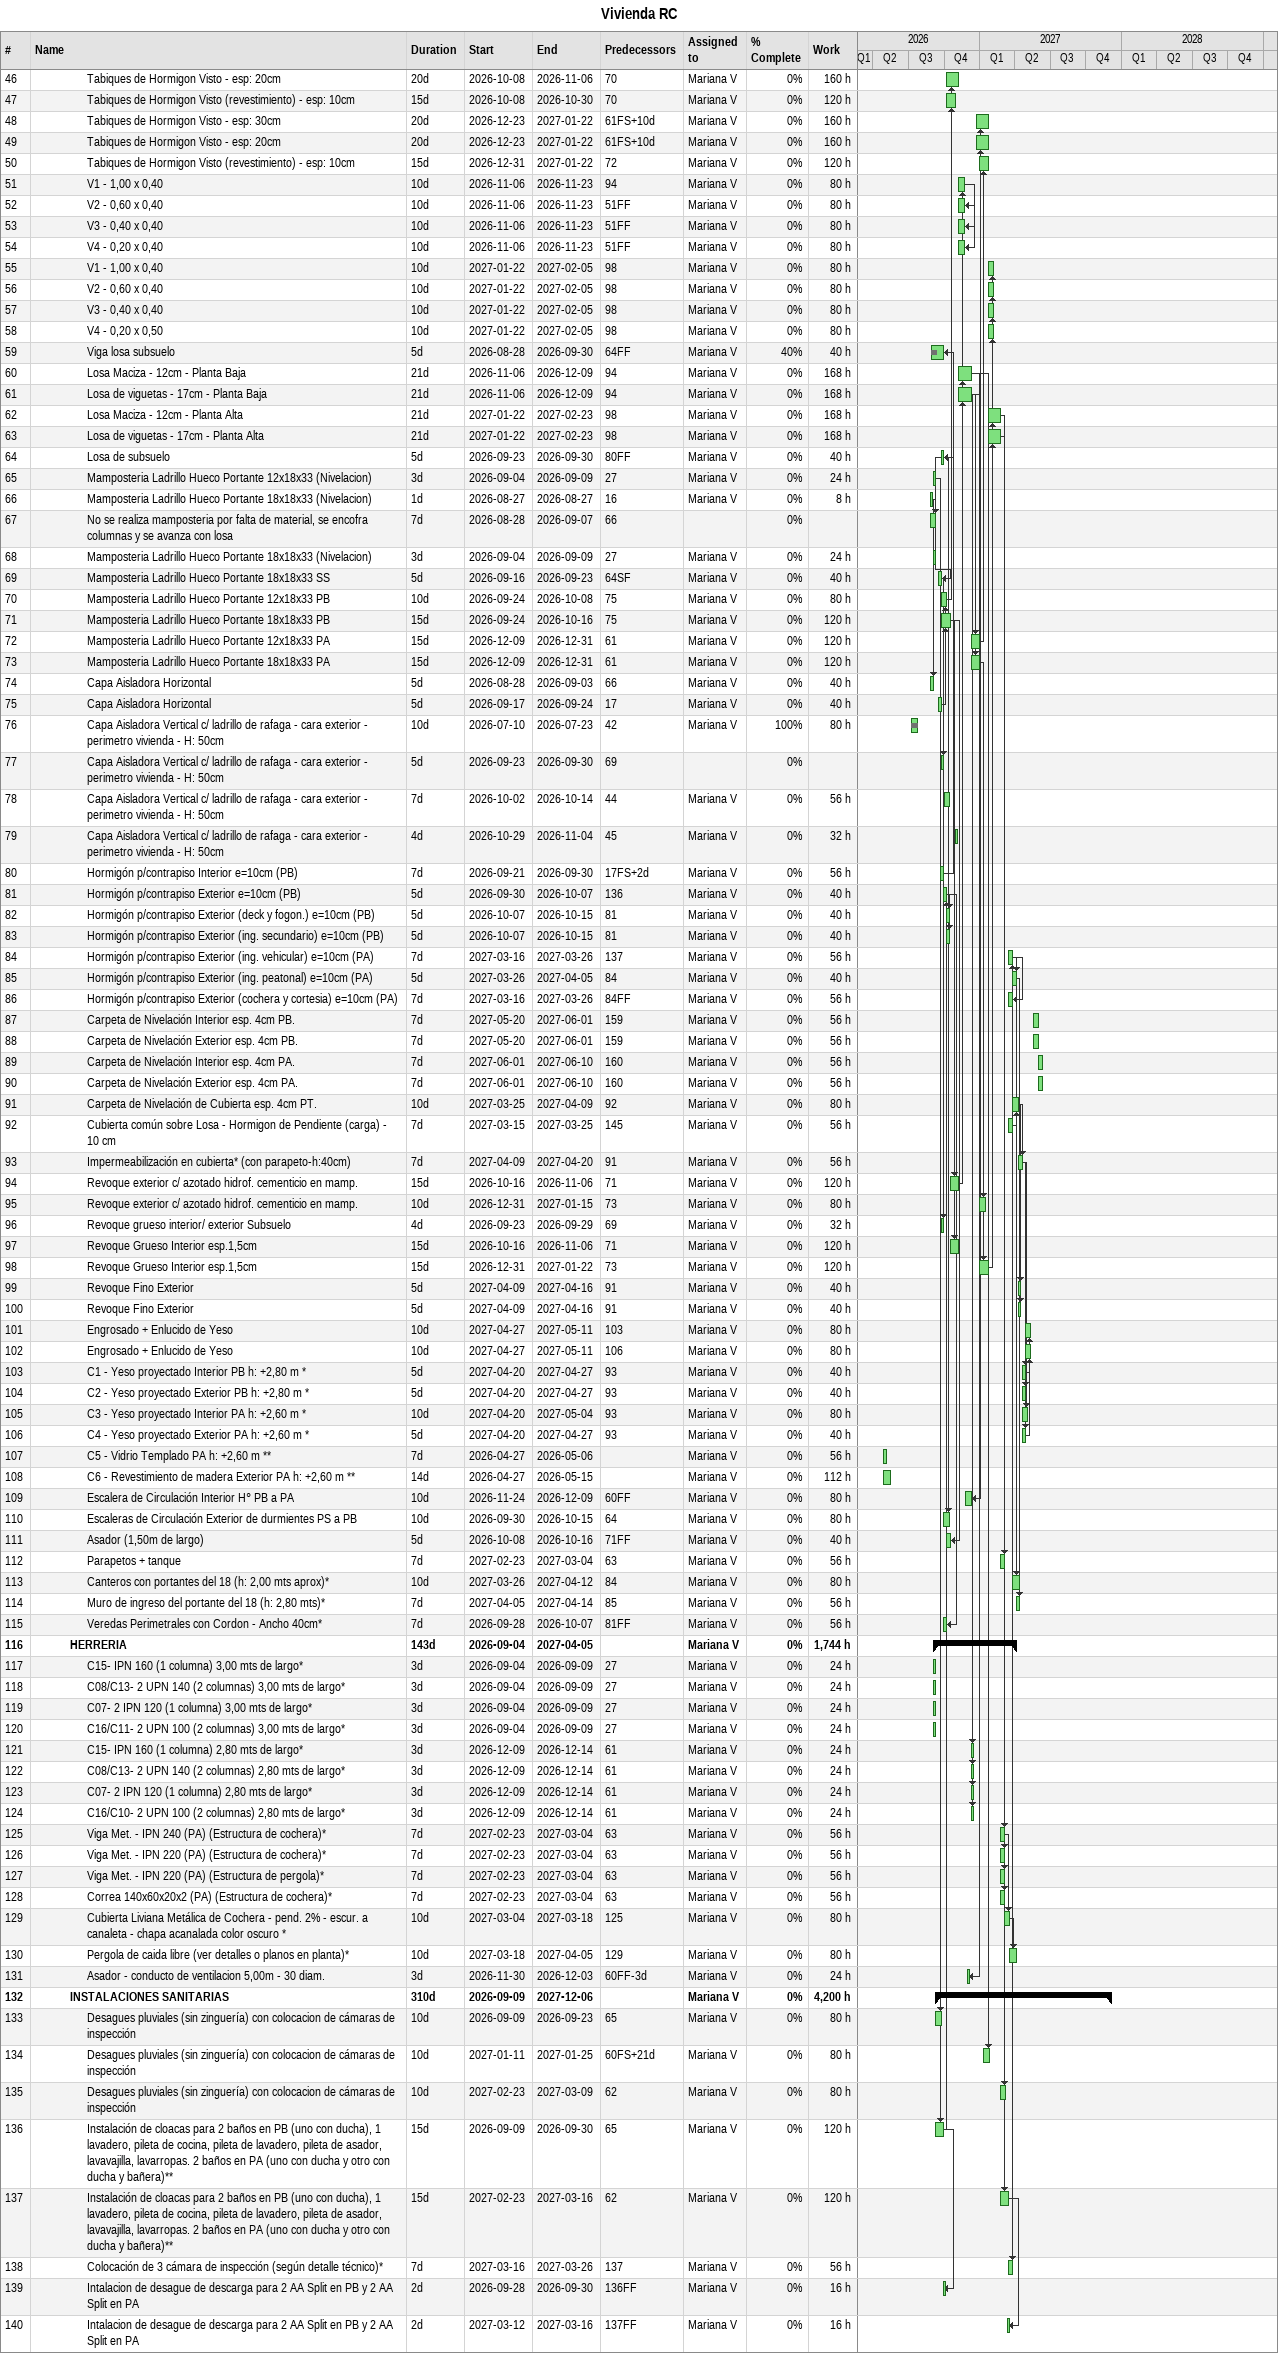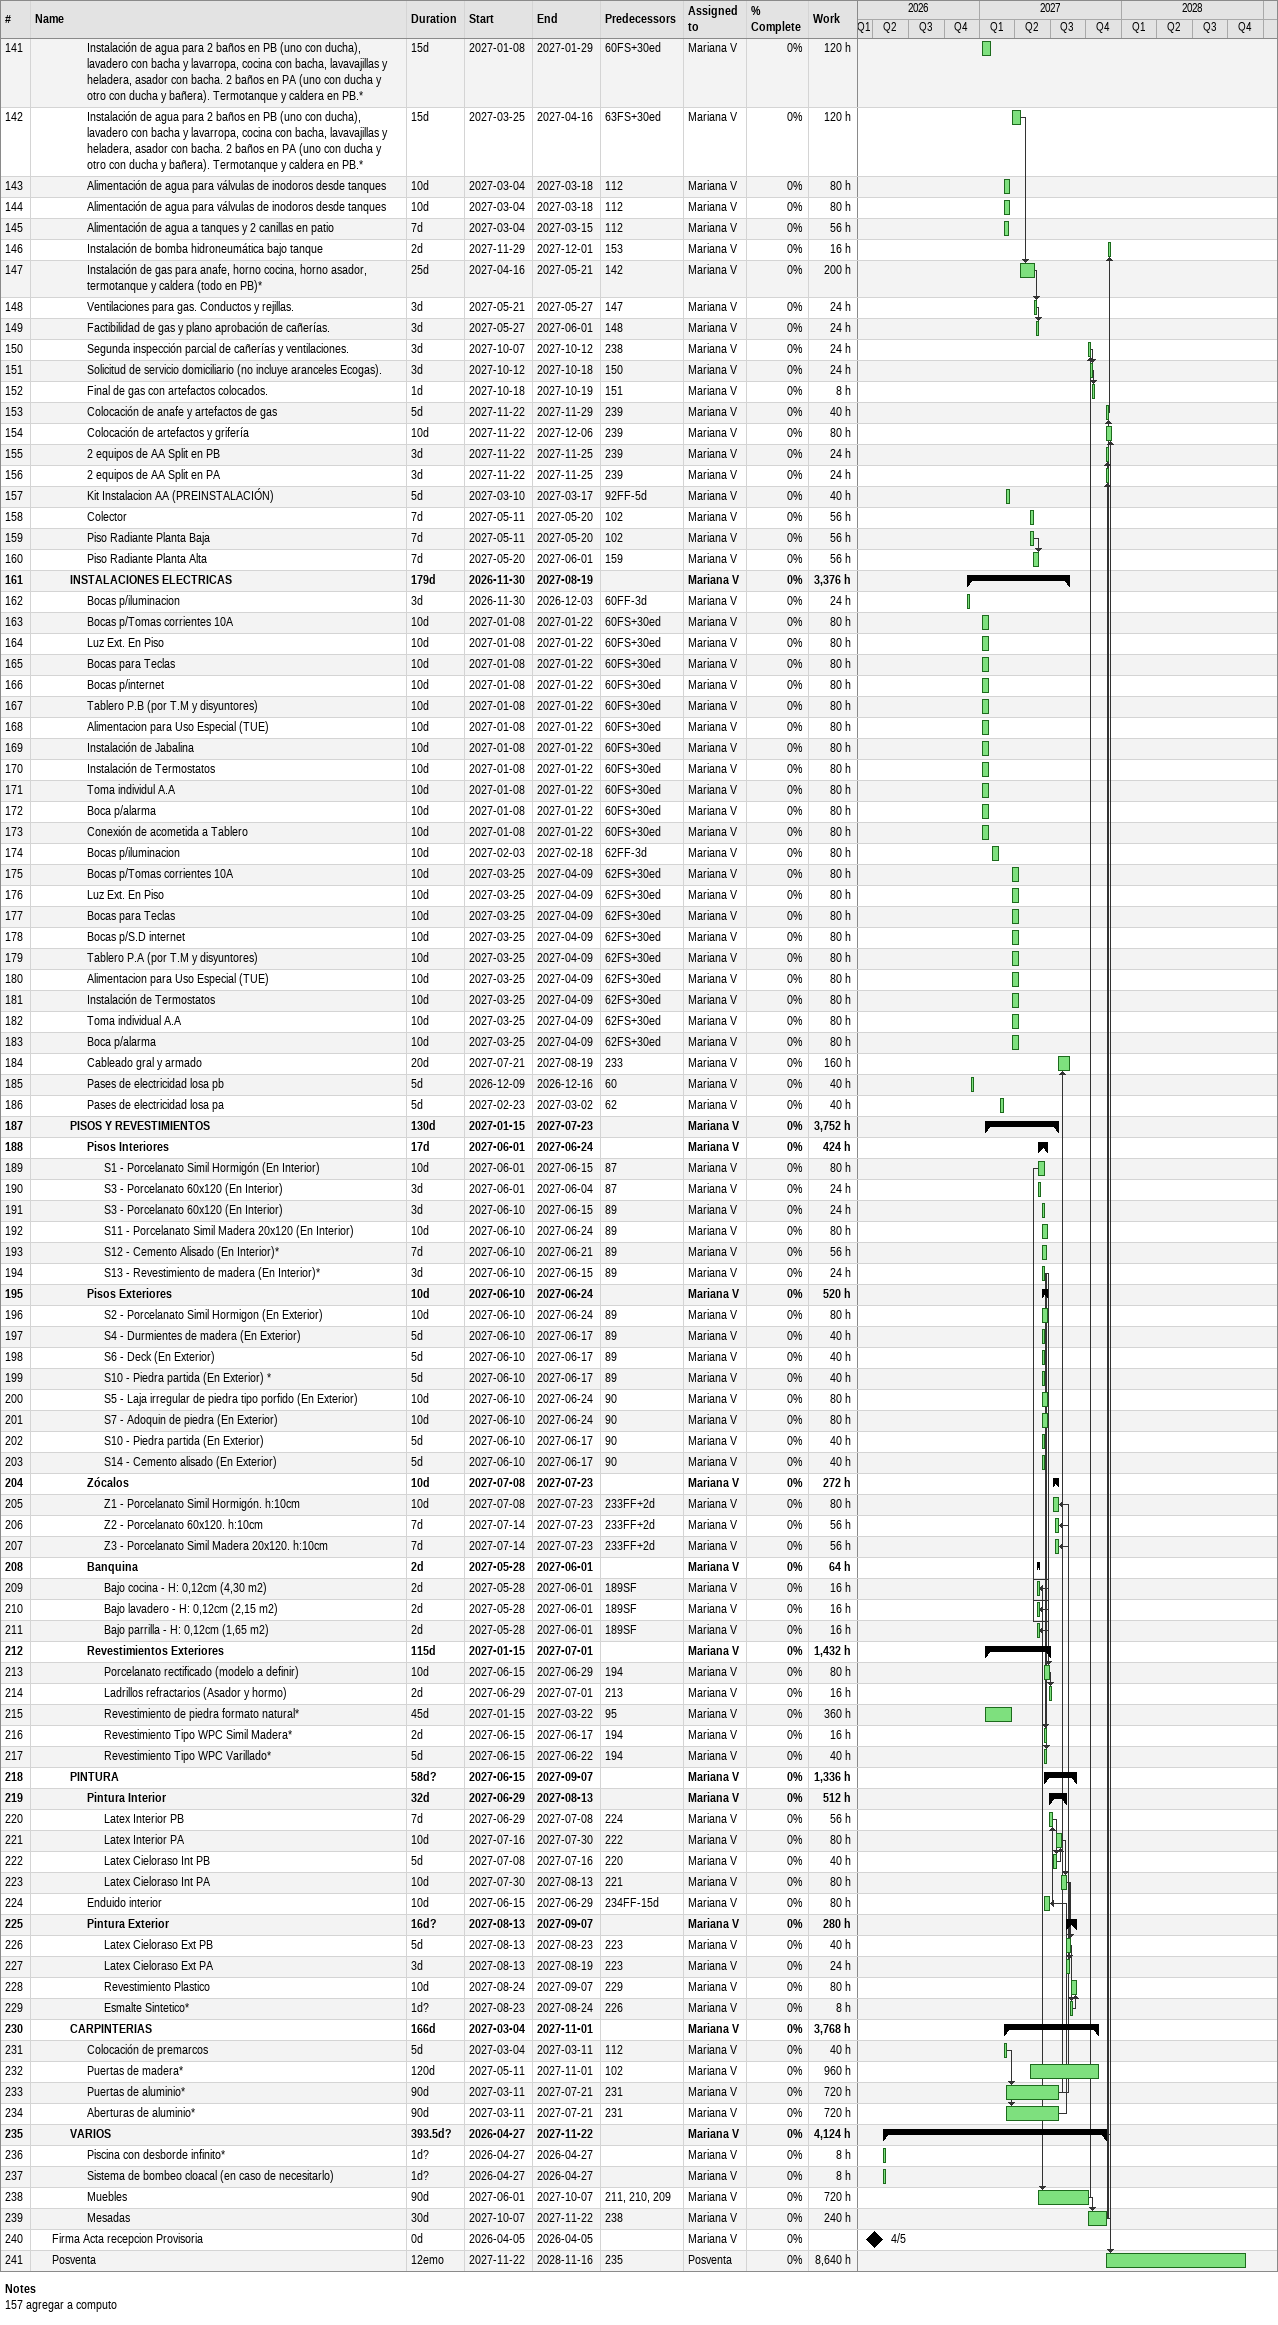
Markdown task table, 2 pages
Vivienda RC

| ID | Level | Task | Duration | Start | Finish | Predecessors | Resources | % complete | Work (h) |
|---|---|---|---|---|---|---|---|---|---|
| 46 | 4 | Tabiques de Hormigon Visto - esp: 20cm | 20d | 2026-10-08 | 2026-11-06 | 70 | Mariana V | 0 | 160 |
| 47 | 4 | Tabiques de Hormigon Visto (revestimiento) - esp: 10cm | 15d | 2026-10-08 | 2026-10-30 | 70 | Mariana V | 0 | 120 |
| 48 | 4 | Tabiques de Hormigon Visto - esp: 30cm | 20d | 2026-12-23 | 2027-01-22 | 61FS+10d | Mariana V | 0 | 160 |
| 49 | 4 | Tabiques de Hormigon Visto - esp: 20cm | 20d | 2026-12-23 | 2027-01-22 | 61FS+10d | Mariana V | 0 | 160 |
| 50 | 4 | Tabiques de Hormigon Visto (revestimiento) - esp: 10cm | 15d | 2026-12-31 | 2027-01-22 | 72 | Mariana V | 0 | 120 |
| 51 | 4 | V1 - 1,00 x 0,40 | 10d | 2026-11-06 | 2026-11-23 | 94 | Mariana V | 0 | 80 |
| 52 | 4 | V2 - 0,60 x 0,40 | 10d | 2026-11-06 | 2026-11-23 | 51FF | Mariana V | 0 | 80 |
| 53 | 4 | V3 - 0,40 x 0,40 | 10d | 2026-11-06 | 2026-11-23 | 51FF | Mariana V | 0 | 80 |
| 54 | 4 | V4 - 0,20 x 0,40 | 10d | 2026-11-06 | 2026-11-23 | 51FF | Mariana V | 0 | 80 |
| 55 | 4 | V1 - 1,00 x 0,40 | 10d | 2027-01-22 | 2027-02-05 | 98 | Mariana V | 0 | 80 |
| 56 | 4 | V2 - 0,60 x 0,40 | 10d | 2027-01-22 | 2027-02-05 | 98 | Mariana V | 0 | 80 |
| 57 | 4 | V3 - 0,40 x 0,40 | 10d | 2027-01-22 | 2027-02-05 | 98 | Mariana V | 0 | 80 |
| 58 | 4 | V4 - 0,20 x 0,50 | 10d | 2027-01-22 | 2027-02-05 | 98 | Mariana V | 0 | 80 |
| 59 | 4 | Viga losa subsuelo | 5d | 2026-08-28 | 2026-09-30 | 64FF | Mariana V | 40 | 40 |
| 60 | 4 | Losa Maciza - 12cm - Planta Baja | 21d | 2026-11-06 | 2026-12-09 | 94 | Mariana V | 0 | 168 |
| 61 | 4 | Losa de viguetas - 17cm - Planta Baja | 21d | 2026-11-06 | 2026-12-09 | 94 | Mariana V | 0 | 168 |
| 62 | 4 | Losa Maciza - 12cm - Planta Alta | 21d | 2027-01-22 | 2027-02-23 | 98 | Mariana V | 0 | 168 |
| 63 | 4 | Losa de viguetas - 17cm - Planta Alta | 21d | 2027-01-22 | 2027-02-23 | 98 | Mariana V | 0 | 168 |
| 64 | 4 | Losa de subsuelo | 5d | 2026-09-23 | 2026-09-30 | 80FF | Mariana V | 0 | 40 |
| 65 | 4 | Mamposteria Ladrillo Hueco Portante 12x18x33 (Nivelacion) | 3d | 2026-09-04 | 2026-09-09 | 27 | Mariana V | 0 | 24 |
| 66 | 4 | Mamposteria Ladrillo Hueco Portante 18x18x33 (Nivelacion) | 1d | 2026-08-27 | 2026-08-27 | 16 | Mariana V | 0 | 8 |
| 67 | 4 | No se realiza mamposteria por falta de material, se encofra columnas y se avanza con losa | 7d | 2026-08-28 | 2026-09-07 | 66 |  | 0 |  |
| 68 | 4 | Mamposteria Ladrillo Hueco Portante 18x18x33 (Nivelacion) | 3d | 2026-09-04 | 2026-09-09 | 27 | Mariana V | 0 | 24 |
| 69 | 4 | Mamposteria Ladrillo Hueco Portante 18x18x33 SS | 5d | 2026-09-16 | 2026-09-23 | 64SF | Mariana V | 0 | 40 |
| 70 | 4 | Mamposteria Ladrillo Hueco Portante 12x18x33 PB | 10d | 2026-09-24 | 2026-10-08 | 75 | Mariana V | 0 | 80 |
| 71 | 4 | Mamposteria Ladrillo Hueco Portante 18x18x33 PB | 15d | 2026-09-24 | 2026-10-16 | 75 | Mariana V | 0 | 120 |
| 72 | 4 | Mamposteria Ladrillo Hueco Portante 12x18x33 PA | 15d | 2026-12-09 | 2026-12-31 | 61 | Mariana V | 0 | 120 |
| 73 | 4 | Mamposteria Ladrillo Hueco Portante 18x18x33 PA | 15d | 2026-12-09 | 2026-12-31 | 61 | Mariana V | 0 | 120 |
| 74 | 4 | Capa Aisladora Horizontal | 5d | 2026-08-28 | 2026-09-03 | 66 | Mariana V | 0 | 40 |
| 75 | 4 | Capa Aisladora Horizontal | 5d | 2026-09-17 | 2026-09-24 | 17 | Mariana V | 0 | 40 |
| 76 | 4 | Capa Aisladora Vertical c/ ladrillo de rafaga - cara exterior - perimetro vivienda - H: 50cm | 10d | 2026-07-10 | 2026-07-23 | 42 | Mariana V | 100 | 80 |
| 77 | 4 | Capa Aisladora Vertical c/ ladrillo de rafaga - cara exterior - perimetro vivienda - H: 50cm | 5d | 2026-09-23 | 2026-09-30 | 69 |  | 0 |  |
| 78 | 4 | Capa Aisladora Vertical c/ ladrillo de rafaga - cara exterior - perimetro vivienda - H: 50cm | 7d | 2026-10-02 | 2026-10-14 | 44 | Mariana V | 0 | 56 |
| 79 | 4 | Capa Aisladora Vertical c/ ladrillo de rafaga - cara exterior - perimetro vivienda - H: 50cm | 4d | 2026-10-29 | 2026-11-04 | 45 | Mariana V | 0 | 32 |
| 80 | 4 | Hormigón p/contrapiso Interior e=10cm (PB) | 7d | 2026-09-21 | 2026-09-30 | 17FS+2d | Mariana V | 0 | 56 |
| 81 | 4 | Hormigón p/contrapiso Exterior e=10cm (PB) | 5d | 2026-09-30 | 2026-10-07 | 136 | Mariana V | 0 | 40 |
| 82 | 4 | Hormigón p/contrapiso Exterior (deck y fogon.) e=10cm (PB) | 5d | 2026-10-07 | 2026-10-15 | 81 | Mariana V | 0 | 40 |
| 83 | 4 | Hormigón p/contrapiso Exterior (ing. secundario) e=10cm (PB) | 5d | 2026-10-07 | 2026-10-15 | 81 | Mariana V | 0 | 40 |
| 84 | 4 | Hormigón p/contrapiso Exterior (ing. vehicular) e=10cm (PA) | 7d | 2027-03-16 | 2027-03-26 | 137 | Mariana V | 0 | 56 |
| 85 | 4 | Hormigón p/contrapiso Exterior (ing. peatonal) e=10cm (PA) | 5d | 2027-03-26 | 2027-04-05 | 84 | Mariana V | 0 | 40 |
| 86 | 4 | Hormigón p/contrapiso Exterior (cochera y cortesia) e=10cm (PA) | 7d | 2027-03-16 | 2027-03-26 | 84FF | Mariana V | 0 | 56 |
| 87 | 4 | Carpeta de Nivelación Interior esp. 4cm PB. | 7d | 2027-05-20 | 2027-06-01 | 159 | Mariana V | 0 | 56 |
| 88 | 4 | Carpeta de Nivelación Exterior esp. 4cm PB. | 7d | 2027-05-20 | 2027-06-01 | 159 | Mariana V | 0 | 56 |
| 89 | 4 | Carpeta de Nivelación Interior esp. 4cm PA. | 7d | 2027-06-01 | 2027-06-10 | 160 | Mariana V | 0 | 56 |
| 90 | 4 | Carpeta de Nivelación Exterior esp. 4cm PA. | 7d | 2027-06-01 | 2027-06-10 | 160 | Mariana V | 0 | 56 |
| 91 | 4 | Carpeta de Nivelación de Cubierta esp. 4cm PT. | 10d | 2027-03-25 | 2027-04-09 | 92 | Mariana V | 0 | 80 |
| 92 | 4 | Cubierta común sobre Losa - Hormigon de Pendiente (carga) - 10 cm | 7d | 2027-03-15 | 2027-03-25 | 145 | Mariana V | 0 | 56 |
| 93 | 4 | Impermeabilización en cubierta* (con parapeto-h:40cm) | 7d | 2027-04-09 | 2027-04-20 | 91 | Mariana V | 0 | 56 |
| 94 | 4 | Revoque exterior c/ azotado hidrof. cementicio en mamp. | 15d | 2026-10-16 | 2026-11-06 | 71 | Mariana V | 0 | 120 |
| 95 | 4 | Revoque exterior c/ azotado hidrof. cementicio en mamp. | 10d | 2026-12-31 | 2027-01-15 | 73 | Mariana V | 0 | 80 |
| 96 | 4 | Revoque grueso interior/ exterior Subsuelo | 4d | 2026-09-23 | 2026-09-29 | 69 | Mariana V | 0 | 32 |
| 97 | 4 | Revoque Grueso Interior esp.1,5cm | 15d | 2026-10-16 | 2026-11-06 | 71 | Mariana V | 0 | 120 |
| 98 | 4 | Revoque Grueso Interior esp.1,5cm | 15d | 2026-12-31 | 2027-01-22 | 73 | Mariana V | 0 | 120 |
| 99 | 4 | Revoque Fino Exterior | 5d | 2027-04-09 | 2027-04-16 | 91 | Mariana V | 0 | 40 |
| 100 | 4 | Revoque Fino Exterior | 5d | 2027-04-09 | 2027-04-16 | 91 | Mariana V | 0 | 40 |
| 101 | 4 | Engrosado + Enlucido de Yeso | 10d | 2027-04-27 | 2027-05-11 | 103 | Mariana V | 0 | 80 |
| 102 | 4 | Engrosado + Enlucido de Yeso | 10d | 2027-04-27 | 2027-05-11 | 106 | Mariana V | 0 | 80 |
| 103 | 4 | C1 - Yeso proyectado Interior PB h: +2,80 m * | 5d | 2027-04-20 | 2027-04-27 | 93 | Mariana V | 0 | 40 |
| 104 | 4 | C2 - Yeso proyectado Exterior PB h: +2,80 m * | 5d | 2027-04-20 | 2027-04-27 | 93 | Mariana V | 0 | 40 |
| 105 | 4 | C3 - Yeso proyectado Interior PA h: +2,60 m * | 10d | 2027-04-20 | 2027-05-04 | 93 | Mariana V | 0 | 80 |
| 106 | 4 | C4 - Yeso proyectado Exterior PA h: +2,60 m * | 5d | 2027-04-20 | 2027-04-27 | 93 | Mariana V | 0 | 40 |
| 107 | 4 | C5 - Vidrio Templado PA h: +2,60 m ** | 7d | 2026-04-27 | 2026-05-06 |  | Mariana V | 0 | 56 |
| 108 | 4 | C6 - Revestimiento de madera Exterior PA h: +2,60 m ** | 14d | 2026-04-27 | 2026-05-15 |  | Mariana V | 0 | 112 |
| 109 | 4 | Escalera de Circulación Interior H° PB a PA | 10d | 2026-11-24 | 2026-12-09 | 60FF | Mariana V | 0 | 80 |
| 110 | 4 | Escaleras de Circulación Exterior de durmientes PS a PB | 10d | 2026-09-30 | 2026-10-15 | 64 | Mariana V | 0 | 80 |
| 111 | 4 | Asador (1,50m de largo) | 5d | 2026-10-08 | 2026-10-16 | 71FF | Mariana V | 0 | 40 |
| 112 | 4 | Parapetos + tanque | 7d | 2027-02-23 | 2027-03-04 | 63 | Mariana V | 0 | 56 |
| 113 | 4 | Canteros con portantes del 18 (h: 2,00 mts aprox)* | 10d | 2027-03-26 | 2027-04-12 | 84 | Mariana V | 0 | 80 |
| 114 | 4 | Muro de ingreso del portante del 18 (h: 2,80 mts)* | 7d | 2027-04-05 | 2027-04-14 | 85 | Mariana V | 0 | 56 |
| 115 | 4 | Veredas Perimetrales con Cordon - Ancho 40cm* | 7d | 2026-09-28 | 2026-10-07 | 81FF | Mariana V | 0 | 56 |
| 116 | 3 | **HERRERIA** | 143d | 2026-09-04 | 2027-04-05 |  | Mariana V | 0 | 1744 |
| 117 | 4 | C15- IPN 160 (1 columna) 3,00 mts de largo* | 3d | 2026-09-04 | 2026-09-09 | 27 | Mariana V | 0 | 24 |
| 118 | 4 | C08/C13- 2 UPN 140 (2 columnas) 3,00 mts de largo* | 3d | 2026-09-04 | 2026-09-09 | 27 | Mariana V | 0 | 24 |
| 119 | 4 | C07- 2 IPN 120 (1 columna) 3,00 mts de largo* | 3d | 2026-09-04 | 2026-09-09 | 27 | Mariana V | 0 | 24 |
| 120 | 4 | C16/C11- 2 UPN 100 (2 columnas) 3,00 mts de largo* | 3d | 2026-09-04 | 2026-09-09 | 27 | Mariana V | 0 | 24 |
| 121 | 4 | C15- IPN 160 (1 columna) 2,80 mts de largo* | 3d | 2026-12-09 | 2026-12-14 | 61 | Mariana V | 0 | 24 |
| 122 | 4 | C08/C13- 2 UPN 140 (2 columnas) 2,80 mts de largo* | 3d | 2026-12-09 | 2026-12-14 | 61 | Mariana V | 0 | 24 |
| 123 | 4 | C07- 2 IPN 120 (1 columna) 2,80 mts de largo* | 3d | 2026-12-09 | 2026-12-14 | 61 | Mariana V | 0 | 24 |
| 124 | 4 | C16/C10- 2 UPN 100 (2 columnas) 2,80 mts de largo* | 3d | 2026-12-09 | 2026-12-14 | 61 | Mariana V | 0 | 24 |
| 125 | 4 | Viga Met. - IPN 240 (PA) (Estructura de cochera)* | 7d | 2027-02-23 | 2027-03-04 | 63 | Mariana V | 0 | 56 |
| 126 | 4 | Viga Met. - IPN 220 (PA) (Estructura de cochera)* | 7d | 2027-02-23 | 2027-03-04 | 63 | Mariana V | 0 | 56 |
| 127 | 4 | Viga Met. - IPN 220 (PA) (Estructura de pergola)* | 7d | 2027-02-23 | 2027-03-04 | 63 | Mariana V | 0 | 56 |
| 128 | 4 | Correa 140x60x20x2 (PA) (Estructura de cochera)* | 7d | 2027-02-23 | 2027-03-04 | 63 | Mariana V | 0 | 56 |
| 129 | 4 | Cubierta Liviana Metálica de Cochera - pend. 2% - escur. a canaleta - chapa acanalada color oscuro * | 10d | 2027-03-04 | 2027-03-18 | 125 | Mariana V | 0 | 80 |
| 130 | 4 | Pergola de caida libre (ver detalles o planos en planta)* | 10d | 2027-03-18 | 2027-04-05 | 129 | Mariana V | 0 | 80 |
| 131 | 4 | Asador - conducto de ventilacion 5,00m - 30 diam. | 3d | 2026-11-30 | 2026-12-03 | 60FF-3d | Mariana V | 0 | 24 |
| 132 | 3 | **INSTALACIONES SANITARIAS** | 310d | 2026-09-09 | 2027-12-06 |  | Mariana V | 0 | 4200 |
| 133 | 4 | Desagues pluviales (sin zinguería) con colocacion de cámaras de inspección | 10d | 2026-09-09 | 2026-09-23 | 65 | Mariana V | 0 | 80 |
| 134 | 4 | Desagues pluviales (sin zinguería) con colocacion de cámaras de inspección | 10d | 2027-01-11 | 2027-01-25 | 60FS+21d | Mariana V | 0 | 80 |
| 135 | 4 | Desagues pluviales (sin zinguería) con colocacion de cámaras de inspección | 10d | 2027-02-23 | 2027-03-09 | 62 | Mariana V | 0 | 80 |
| 136 | 4 | Instalación de cloacas para 2 baños en PB (uno con ducha), 1 lavadero, pileta de cocina, pileta de lavadero, pileta de asador, lavavajilla, lavarropas. 2 baños en PA (uno con ducha y otro con ducha y bañera)** | 15d | 2026-09-09 | 2026-09-30 | 65 | Mariana V | 0 | 120 |
| 137 | 4 | Instalación de cloacas para 2 baños en PB (uno con ducha), 1 lavadero, pileta de cocina, pileta de lavadero, pileta de asador, lavavajilla, lavarropas. 2 baños en PA (uno con ducha y otro con ducha y bañera)** | 15d | 2027-02-23 | 2027-03-16 | 62 | Mariana V | 0 | 120 |
| 138 | 4 | Colocación de 3 cámara de inspección (según detalle técnico)* | 7d | 2027-03-16 | 2027-03-26 | 137 | Mariana V | 0 | 56 |
| 139 | 4 | Intalacion de desague de descarga para 2 AA Split en PB y 2 AA Split en PA | 2d | 2026-09-28 | 2026-09-30 | 136FF | Mariana V | 0 | 16 |
| 140 | 4 | Intalacion de desague de descarga para 2 AA Split en PB y 2 AA Split en PA | 2d | 2027-03-12 | 2027-03-16 | 137FF | Mariana V | 0 | 16 |
| 141 | 4 | Instalación de agua para 2 baños en PB (uno con ducha), lavadero con bacha y lavarropa, cocina con bacha, lavavajillas y heladera, asador con bacha. 2 baños en PA (uno con ducha y otro con ducha y bañera). Termotanque y caldera en PB.* | 15d | 2027-01-08 | 2027-01-29 | 60FS+30ed | Mariana V | 0 | 120 |
| 142 | 4 | Instalación de agua para 2 baños en PB (uno con ducha), lavadero con bacha y lavarropa, cocina con bacha, lavavajillas y heladera, asador con bacha. 2 baños en PA (uno con ducha y otro con ducha y bañera). Termotanque y caldera en PB.* | 15d | 2027-03-25 | 2027-04-16 | 63FS+30ed | Mariana V | 0 | 120 |
| 143 | 4 | Alimentación de agua para válvulas de inodoros desde tanques | 10d | 2027-03-04 | 2027-03-18 | 112 | Mariana V | 0 | 80 |
| 144 | 4 | Alimentación de agua para válvulas de inodoros desde tanques | 10d | 2027-03-04 | 2027-03-18 | 112 | Mariana V | 0 | 80 |
| 145 | 4 | Alimentación de agua a tanques y 2 canillas en patio | 7d | 2027-03-04 | 2027-03-15 | 112 | Mariana V | 0 | 56 |
| 146 | 4 | Instalación de bomba hidroneumática bajo tanque | 2d | 2027-11-29 | 2027-12-01 | 153 | Mariana V | 0 | 16 |
| 147 | 4 | Instalación de gas para anafe, horno cocina, horno asador, termotanque y caldera (todo en PB)* | 25d | 2027-04-16 | 2027-05-21 | 142 | Mariana V | 0 | 200 |
| 148 | 4 | Ventilaciones para gas. Conductos y rejillas. | 3d | 2027-05-21 | 2027-05-27 | 147 | Mariana V | 0 | 24 |
| 149 | 4 | Factibilidad de gas y plano aprobación de cañerías. | 3d | 2027-05-27 | 2027-06-01 | 148 | Mariana V | 0 | 24 |
| 150 | 4 | Segunda inspección parcial de cañerías y ventilaciones. | 3d | 2027-10-07 | 2027-10-12 | 238 | Mariana V | 0 | 24 |
| 151 | 4 | Solicitud de servicio domiciliario (no incluye aranceles Ecogas). | 3d | 2027-10-12 | 2027-10-18 | 150 | Mariana V | 0 | 24 |
| 152 | 4 | Final de gas con artefactos colocados. | 1d | 2027-10-18 | 2027-10-19 | 151 | Mariana V | 0 | 8 |
| 153 | 4 | Colocación de anafe y artefactos de gas | 5d | 2027-11-22 | 2027-11-29 | 239 | Mariana V | 0 | 40 |
| 154 | 4 | Colocación de artefactos y grifería | 10d | 2027-11-22 | 2027-12-06 | 239 | Mariana V | 0 | 80 |
| 155 | 4 | 2 equipos de AA Split en PB | 3d | 2027-11-22 | 2027-11-25 | 239 | Mariana V | 0 | 24 |
| 156 | 4 | 2 equipos de AA Split en PA | 3d | 2027-11-22 | 2027-11-25 | 239 | Mariana V | 0 | 24 |
| 157 | 4 | Kit Instalacion AA (PREINSTALACIÓN) | 5d | 2027-03-10 | 2027-03-17 | 92FF-5d | Mariana V | 0 | 40 |
| 158 | 4 | Colector | 7d | 2027-05-11 | 2027-05-20 | 102 | Mariana V | 0 | 56 |
| 159 | 4 | Piso Radiante Planta Baja | 7d | 2027-05-11 | 2027-05-20 | 102 | Mariana V | 0 | 56 |
| 160 | 4 | Piso Radiante Planta Alta | 7d | 2027-05-20 | 2027-06-01 | 159 | Mariana V | 0 | 56 |
| 161 | 3 | **INSTALACIONES ELECTRICAS** | 179d | 2026-11-30 | 2027-08-19 |  | Mariana V | 0 | 3376 |
| 162 | 4 | Bocas p/iluminacion | 3d | 2026-11-30 | 2026-12-03 | 60FF-3d | Mariana V | 0 | 24 |
| 163 | 4 | Bocas p/Tomas corrientes 10A | 10d | 2027-01-08 | 2027-01-22 | 60FS+30ed | Mariana V | 0 | 80 |
| 164 | 4 | Luz Ext. En Piso | 10d | 2027-01-08 | 2027-01-22 | 60FS+30ed | Mariana V | 0 | 80 |
| 165 | 4 | Bocas para Teclas | 10d | 2027-01-08 | 2027-01-22 | 60FS+30ed | Mariana V | 0 | 80 |
| 166 | 4 | Bocas p/internet | 10d | 2027-01-08 | 2027-01-22 | 60FS+30ed | Mariana V | 0 | 80 |
| 167 | 4 | Tablero P.B (por T.M y disyuntores) | 10d | 2027-01-08 | 2027-01-22 | 60FS+30ed | Mariana V | 0 | 80 |
| 168 | 4 | Alimentacion para Uso Especial (TUE) | 10d | 2027-01-08 | 2027-01-22 | 60FS+30ed | Mariana V | 0 | 80 |
| 169 | 4 | Instalación de Jabalina | 10d | 2027-01-08 | 2027-01-22 | 60FS+30ed | Mariana V | 0 | 80 |
| 170 | 4 | Instalación de Termostatos | 10d | 2027-01-08 | 2027-01-22 | 60FS+30ed | Mariana V | 0 | 80 |
| 171 | 4 | Toma individul A.A | 10d | 2027-01-08 | 2027-01-22 | 60FS+30ed | Mariana V | 0 | 80 |
| 172 | 4 | Boca p/alarma | 10d | 2027-01-08 | 2027-01-22 | 60FS+30ed | Mariana V | 0 | 80 |
| 173 | 4 | Conexión de acometida a Tablero | 10d | 2027-01-08 | 2027-01-22 | 60FS+30ed | Mariana V | 0 | 80 |
| 174 | 4 | Bocas p/iluminacion | 10d | 2027-02-03 | 2027-02-18 | 62FF-3d | Mariana V | 0 | 80 |
| 175 | 4 | Bocas p/Tomas corrientes 10A | 10d | 2027-03-25 | 2027-04-09 | 62FS+30ed | Mariana V | 0 | 80 |
| 176 | 4 | Luz Ext. En Piso | 10d | 2027-03-25 | 2027-04-09 | 62FS+30ed | Mariana V | 0 | 80 |
| 177 | 4 | Bocas para Teclas | 10d | 2027-03-25 | 2027-04-09 | 62FS+30ed | Mariana V | 0 | 80 |
| 178 | 4 | Bocas p/S.D internet | 10d | 2027-03-25 | 2027-04-09 | 62FS+30ed | Mariana V | 0 | 80 |
| 179 | 4 | Tablero P.A (por T.M y disyuntores) | 10d | 2027-03-25 | 2027-04-09 | 62FS+30ed | Mariana V | 0 | 80 |
| 180 | 4 | Alimentacion para Uso Especial (TUE) | 10d | 2027-03-25 | 2027-04-09 | 62FS+30ed | Mariana V | 0 | 80 |
| 181 | 4 | Instalación de Termostatos | 10d | 2027-03-25 | 2027-04-09 | 62FS+30ed | Mariana V | 0 | 80 |
| 182 | 4 | Toma individual A.A | 10d | 2027-03-25 | 2027-04-09 | 62FS+30ed | Mariana V | 0 | 80 |
| 183 | 4 | Boca p/alarma | 10d | 2027-03-25 | 2027-04-09 | 62FS+30ed | Mariana V | 0 | 80 |
| 184 | 4 | Cableado gral y armado | 20d | 2027-07-21 | 2027-08-19 | 233 | Mariana V | 0 | 160 |
| 185 | 4 | Pases de electricidad losa pb | 5d | 2026-12-09 | 2026-12-16 | 60 | Mariana V | 0 | 40 |
| 186 | 4 | Pases de electricidad losa pa | 5d | 2027-02-23 | 2027-03-02 | 62 | Mariana V | 0 | 40 |
| 187 | 3 | **PISOS Y REVESTIMIENTOS** | 130d | 2027-01-15 | 2027-07-23 |  | Mariana V | 0 | 3752 |
| 188 | 4 | **Pisos Interiores** | 17d | 2027-06-01 | 2027-06-24 |  | Mariana V | 0 | 424 |
| 189 | 5 | S1 - Porcelanato Simil Hormigón (En Interior) | 10d | 2027-06-01 | 2027-06-15 | 87 | Mariana V | 0 | 80 |
| 190 | 5 | S3 - Porcelanato 60x120 (En Interior) | 3d | 2027-06-01 | 2027-06-04 | 87 | Mariana V | 0 | 24 |
| 191 | 5 | S3 - Porcelanato 60x120 (En Interior) | 3d | 2027-06-10 | 2027-06-15 | 89 | Mariana V | 0 | 24 |
| 192 | 5 | S11 - Porcelanato Simil Madera 20x120 (En Interior) | 10d | 2027-06-10 | 2027-06-24 | 89 | Mariana V | 0 | 80 |
| 193 | 5 | S12 - Cemento Alisado (En Interior)* | 7d | 2027-06-10 | 2027-06-21 | 89 | Mariana V | 0 | 56 |
| 194 | 5 | S13 - Revestimiento de madera (En Interior)* | 3d | 2027-06-10 | 2027-06-15 | 89 | Mariana V | 0 | 24 |
| 195 | 4 | **Pisos Exteriores** | 10d | 2027-06-10 | 2027-06-24 |  | Mariana V | 0 | 520 |
| 196 | 5 | S2 - Porcelanato Simil Hormigon (En Exterior) | 10d | 2027-06-10 | 2027-06-24 | 89 | Mariana V | 0 | 80 |
| 197 | 5 | S4 - Durmientes de madera (En Exterior) | 5d | 2027-06-10 | 2027-06-17 | 89 | Mariana V | 0 | 40 |
| 198 | 5 | S6 - Deck (En Exterior) | 5d | 2027-06-10 | 2027-06-17 | 89 | Mariana V | 0 | 40 |
| 199 | 5 | S10 - Piedra partida (En Exterior) * | 5d | 2027-06-10 | 2027-06-17 | 89 | Mariana V | 0 | 40 |
| 200 | 5 | S5 - Laja irregular de piedra tipo porfido (En Exterior) | 10d | 2027-06-10 | 2027-06-24 | 90 | Mariana V | 0 | 80 |
| 201 | 5 | S7 - Adoquin de piedra (En Exterior) | 10d | 2027-06-10 | 2027-06-24 | 90 | Mariana V | 0 | 80 |
| 202 | 5 | S10 - Piedra partida (En Exterior) | 5d | 2027-06-10 | 2027-06-17 | 90 | Mariana V | 0 | 40 |
| 203 | 5 | S14 - Cemento alisado (En Exterior) | 5d | 2027-06-10 | 2027-06-17 | 90 | Mariana V | 0 | 40 |
| 204 | 4 | **Zócalos** | 10d | 2027-07-08 | 2027-07-23 |  | Mariana V | 0 | 272 |
| 205 | 5 | Z1 - Porcelanato Simil Hormigón. h:10cm | 10d | 2027-07-08 | 2027-07-23 | 233FF+2d | Mariana V | 0 | 80 |
| 206 | 5 | Z2 - Porcelanato 60x120. h:10cm | 7d | 2027-07-14 | 2027-07-23 | 233FF+2d | Mariana V | 0 | 56 |
| 207 | 5 | Z3 - Porcelanato Simil Madera 20x120. h:10cm | 7d | 2027-07-14 | 2027-07-23 | 233FF+2d | Mariana V | 0 | 56 |
| 208 | 4 | **Banquina** | 2d | 2027-05-28 | 2027-06-01 |  | Mariana V | 0 | 64 |
| 209 | 5 | Bajo cocina - H: 0,12cm (4,30 m2) | 2d | 2027-05-28 | 2027-06-01 | 189SF | Mariana V | 0 | 16 |
| 210 | 5 | Bajo lavadero - H: 0,12cm (2,15 m2) | 2d | 2027-05-28 | 2027-06-01 | 189SF | Mariana V | 0 | 16 |
| 211 | 5 | Bajo parrilla - H: 0,12cm (1,65 m2) | 2d | 2027-05-28 | 2027-06-01 | 189SF | Mariana V | 0 | 16 |
| 212 | 4 | **Revestimientos Exteriores** | 115d | 2027-01-15 | 2027-07-01 |  | Mariana V | 0 | 1432 |
| 213 | 5 | Porcelanato rectificado (modelo a definir) | 10d | 2027-06-15 | 2027-06-29 | 194 | Mariana V | 0 | 80 |
| 214 | 5 | Ladrillos refractarios (Asador y hormo) | 2d | 2027-06-29 | 2027-07-01 | 213 | Mariana V | 0 | 16 |
| 215 | 5 | Revestimiento de piedra formato natural* | 45d | 2027-01-15 | 2027-03-22 | 95 | Mariana V | 0 | 360 |
| 216 | 5 | Revestimiento Tipo WPC Simil Madera* | 2d | 2027-06-15 | 2027-06-17 | 194 | Mariana V | 0 | 16 |
| 217 | 5 | Revestimiento Tipo WPC Varillado* | 5d | 2027-06-15 | 2027-06-22 | 194 | Mariana V | 0 | 40 |
| 218 | 3 | **PINTURA** | 58d? | 2027-06-15 | 2027-09-07 |  | Mariana V | 0 | 1336 |
| 219 | 4 | **Pintura Interior** | 32d | 2027-06-29 | 2027-08-13 |  | Mariana V | 0 | 512 |
| 220 | 5 | Latex Interior PB | 7d | 2027-06-29 | 2027-07-08 | 224 | Mariana V | 0 | 56 |
| 221 | 5 | Latex Interior PA | 10d | 2027-07-16 | 2027-07-30 | 222 | Mariana V | 0 | 80 |
| 222 | 5 | Latex Cieloraso Int PB | 5d | 2027-07-08 | 2027-07-16 | 220 | Mariana V | 0 | 40 |
| 223 | 5 | Latex Cieloraso Int PA | 10d | 2027-07-30 | 2027-08-13 | 221 | Mariana V | 0 | 80 |
| 224 | 4 | Enduido interior | 10d | 2027-06-15 | 2027-06-29 | 234FF-15d | Mariana V | 0 | 80 |
| 225 | 4 | **Pintura Exterior** | 16d? | 2027-08-13 | 2027-09-07 |  | Mariana V | 0 | 280 |
| 226 | 5 | Latex Cieloraso Ext PB | 5d | 2027-08-13 | 2027-08-23 | 223 | Mariana V | 0 | 40 |
| 227 | 5 | Latex Cieloraso Ext PA | 3d | 2027-08-13 | 2027-08-19 | 223 | Mariana V | 0 | 24 |
| 228 | 5 | Revestimiento Plastico | 10d | 2027-08-24 | 2027-09-07 | 229 | Mariana V | 0 | 80 |
| 229 | 5 | Esmalte Sintetico* | 1d? | 2027-08-23 | 2027-08-24 | 226 | Mariana V | 0 | 8 |
| 230 | 3 | **CARPINTERIAS** | 166d | 2027-03-04 | 2027-11-01 |  | Mariana V | 0 | 3768 |
| 231 | 4 | Colocación de premarcos | 5d | 2027-03-04 | 2027-03-11 | 112 | Mariana V | 0 | 40 |
| 232 | 4 | Puertas de madera* | 120d | 2027-05-11 | 2027-11-01 | 102 | Mariana V | 0 | 960 |
| 233 | 4 | Puertas de aluminio* | 90d | 2027-03-11 | 2027-07-21 | 231 | Mariana V | 0 | 720 |
| 234 | 4 | Aberturas de aluminio* | 90d | 2027-03-11 | 2027-07-21 | 231 | Mariana V | 0 | 720 |
| 235 | 3 | **VARIOS** | 393.5d? | 2026-04-27 | 2027-11-22 |  | Mariana V | 0 | 4124 |
| 236 | 4 | Piscina con desborde infinito* | 1d? | 2026-04-27 | 2026-04-27 |  | Mariana V | 0 | 8 |
| 237 | 4 | Sistema de bombeo cloacal (en caso de necesitarlo) | 1d? | 2026-04-27 | 2026-04-27 |  | Mariana V | 0 | 8 |
| 238 | 4 | Muebles | 90d | 2027-06-01 | 2027-10-07 | 211, 210, 209 | Mariana V | 0 | 720 |
| 239 | 4 | Mesadas | 30d | 2027-10-07 | 2027-11-22 | 238 | Mariana V | 0 | 240 |
| 240 | 2 | Firma Acta recepcion Provisoria | 0d | 2026-04-05 | 2026-04-05 |  | Mariana V | 0 |  |
| 241 | 2 | Posventa | 12emo | 2027-11-22 | 2028-11-16 | 235 | Posventa | 0 | 8640 |

Notes
- 157: agregar a computo
